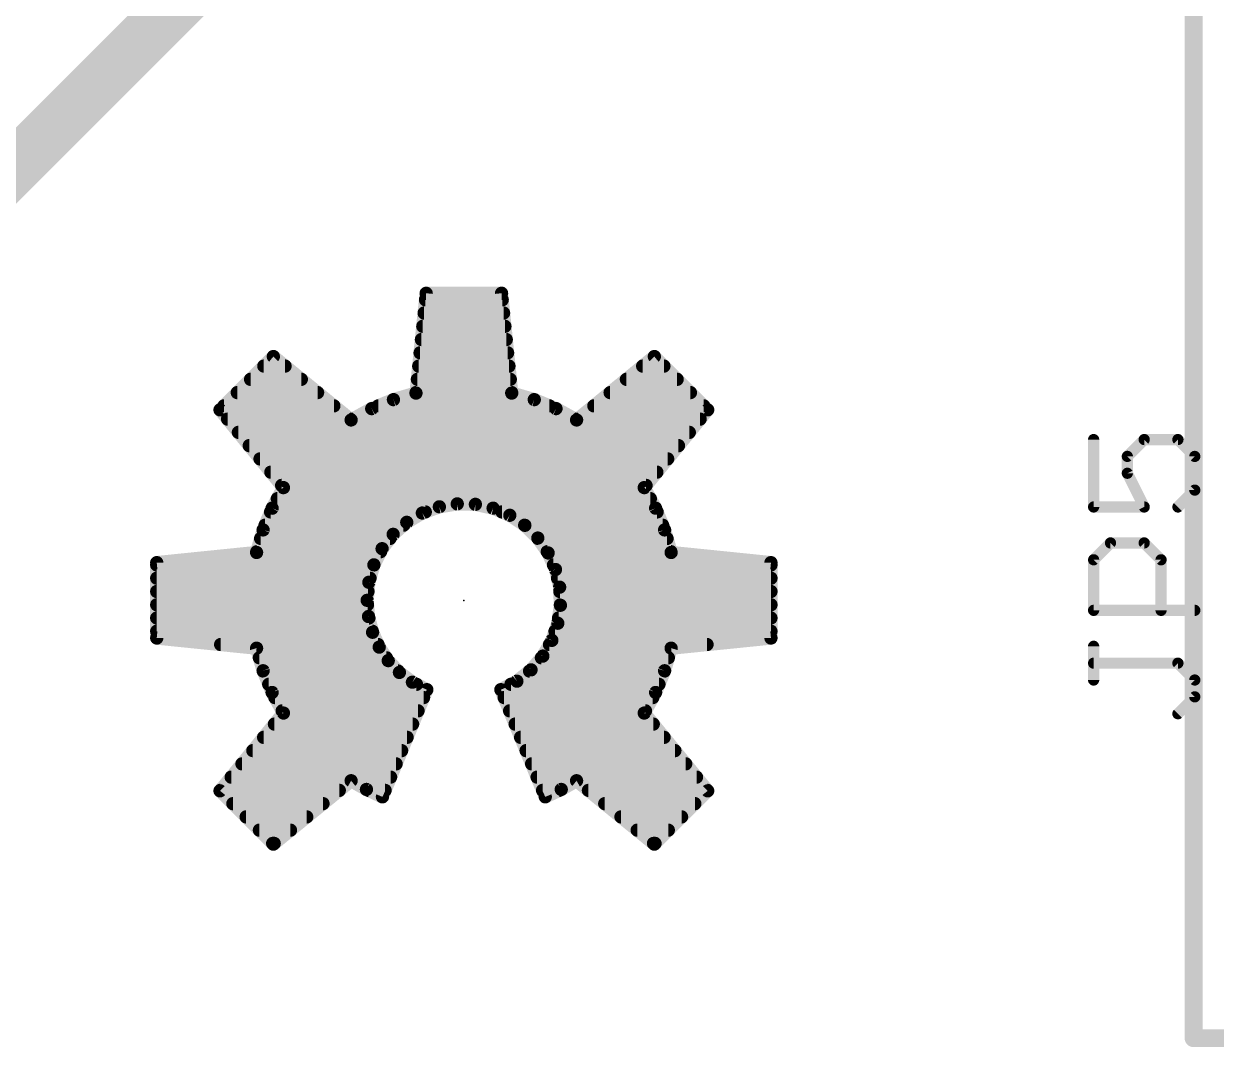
# Model space of a CAD drawing. Extents: x -27 to 84, y -12 to 86.
# Drawn here: x 10.26 to 23.75, y 1.3 to 12.87 of the extents above; entities that cross this region are included whole.
import ezdxf

# ---------------------------------------------------------------- set-up
doc = ezdxf.new("R2010")
doc.units = 0
for name, color, linetype in [('16', 132, 'CONTINUOUS'), ('21', 41, 'CONTINUOUS'), ('23', 53, 'CONTINUOUS'), ('25', 253, 'CONTINUOUS')]:
    doc.layers.add(name, color=color, linetype=linetype)

msp = doc.modelspace()

# ---------------------------------------------------------------- linework, layer by layer
at = {"layer": '16', "const_width": 0.6096}
msp.add_lwpolyline([(5.8928, 6.9863), (17.653, 18.7465)], dxfattribs=at)
at = {"layer": '21'}
for points, const_width in [([(23.495, 84.963), (23.495, 1.397)], 0.2032), ([(14.8135, 9.8239), (14.6987, 8.6946)], 0.15), ([(15.6665, 9.8239), (14.8135, 9.8239)], 0.15), ([(15.7813, 8.6946), (15.6665, 9.8239)], 0.15), ([(14.806, 9.75), (15.674, 9.75)], 0.15), ([(14.7907, 9.6), (15.6893, 9.6)], 0.15), ([(14.7755, 9.45), (15.7045, 9.45)], 0.15), ([(14.7602, 9.3), (15.7198, 9.3)], 0.15), ([(13.0852, 9.108), (12.482, 8.5048)], 0.15), ([(13.9649, 8.3907), (13.0852, 9.108)], 0.15), ([(14.745, 9.15), (15.735, 9.15)], 0.15), ([(17.3948, 9.108), (16.5151, 8.3907)], 0.15), ([(17.998, 8.5048), (17.3948, 9.108)], 0.15), ([(12.9772, 9), (13.2177, 9)], 0.15), ([(14.7297, 9), (15.7503, 9)], 0.15), ([(17.2624, 9), (17.5028, 9)], 0.15), ([(12.8272, 8.85), (13.4016, 8.85)], 0.15), ([(14.7145, 8.85), (15.7655, 8.85)], 0.15), ([(17.0784, 8.85), (17.6528, 8.85)], 0.15), ([(12.6772, 8.7), (13.5856, 8.7)], 0.15), ([(14.6987, 8.6946), (14.4434, 8.6206)], 0.15), ([(14.6993, 8.7), (15.7808, 8.7)], 0.15), ([(16.0366, 8.6206), (15.7813, 8.6946)], 0.15), ([(16.8944, 8.7), (17.8028, 8.7)], 0.15), ([(14.4434, 8.6206), (14.1978, 8.5189)], 0.15), ([(16.2822, 8.5189), (16.0366, 8.6206)], 0.15), ([(12.482, 8.5048), (13.1993, 7.6251)], 0.15), ([(12.5272, 8.55), (13.7695, 8.55)], 0.15), ([(14.1978, 8.5189), (13.9649, 8.3907)], 0.15), ([(14.2729, 8.55), (16.2071, 8.55)], 0.15), ([(16.5151, 8.3907), (16.2822, 8.5189)], 0.15), ([(16.7105, 8.55), (17.9528, 8.55)], 0.15), ([(17.2807, 7.6251), (17.998, 8.5048)], 0.15), ([(12.5675, 8.4), (13.9535, 8.4)], 0.15), ([(13.9818, 8.4), (16.4982, 8.4)], 0.15), ([(16.5265, 8.4), (17.9125, 8.4)], 0.15), ([(12.6898, 8.25), (17.7902, 8.25)], 0.15), ([(12.8121, 8.1), (17.6679, 8.1)], 0.15), ([(12.9344, 7.95), (17.5456, 7.95)], 0.15), ([(13.0567, 7.8), (17.4233, 7.8)], 0.15), ([(13.1993, 7.6251), (13.0711, 7.3922)], 0.15), ([(13.179, 7.65), (17.301, 7.65)], 0.15), ([(17.4089, 7.3922), (17.2807, 7.6251)], 0.15), ([(13.1304, 7.5), (17.3496, 7.5)], 0.15), ([(13.0711, 7.3922), (12.9694, 7.1466)], 0.15), ([(13.0536, 7.35), (14.8037, 7.35)], 0.15), ([(14.7702, 7.3378), (14.9629, 7.4081)], 0.15), ([(14.9629, 7.4081), (15.1653, 7.4412)], 0.15), ([(15.1653, 7.4412), (15.3704, 7.436)], 0.15), ([(15.3704, 7.436), (15.5708, 7.3925)], 0.15), ([(15.5708, 7.3925), (15.7597, 7.3124)], 0.15), ([(15.6711, 7.35), (17.4264, 7.35)], 0.15), ([(17.5106, 7.1466), (17.4089, 7.3922)], 0.15), ([(14.4406, 7.0966), (14.594, 7.2327)], 0.15), ([(14.594, 7.2327), (14.7702, 7.3378)], 0.15), ([(15.7597, 7.3124), (15.9302, 7.1985)], 0.15), ([(12.9694, 7.1466), (12.8954, 6.8913)], 0.15), ([(12.9915, 7.2), (14.5572, 7.2)], 0.15), ([(14.3153, 6.9342), (14.4406, 7.0966)], 0.15), ([(15.9279, 7.2), (17.4885, 7.2)], 0.15), ([(15.9302, 7.1985), (16.0765, 7.0547)], 0.15), ([(17.5846, 6.8913), (17.5106, 7.1466)], 0.15), ([(12.9414, 7.05), (14.4047, 7.05)], 0.15), ([(16.0765, 7.0547), (16.1934, 6.8861)], 0.15), ([(16.0798, 7.05), (17.5386, 7.05)], 0.15), ([(12.8954, 6.8913), (11.7661, 6.7765)], 0.15), ([(12.8979, 6.9), (14.2979, 6.9)], 0.15), ([(14.2225, 6.7513), (14.3153, 6.9342)], 0.15), ([(16.1837, 6.9), (17.5821, 6.9)], 0.15), ([(16.1934, 6.8861), (16.2767, 6.6987)], 0.15), ([(18.7139, 6.7765), (17.5846, 6.8913)], 0.15), ([(11.7661, 6.7765), (11.7661, 5.9235)], 0.15), ([(11.7661, 6.75), (14.2221, 6.75)], 0.15), ([(14.1654, 6.5542), (14.2225, 6.7513)], 0.15), ([(16.2539, 6.75), (18.7139, 6.75)], 0.15), ([(16.2767, 6.6987), (16.3236, 6.499)], 0.15), ([(18.7139, 5.9235), (18.7139, 6.7765)], 0.15), ([(11.7661, 6.6), (14.1787, 6.6)], 0.15), ([(14.1462, 6.35), (14.1654, 6.5542)], 0.15), ([(16.2999, 6.6), (18.7139, 6.6)], 0.15), ([(11.7661, 6.45), (14.1556, 6.45)], 0.15), ([(16.3236, 6.499), (16.3323, 6.294)], 0.15), ([(16.3257, 6.45), (18.7139, 6.45)], 0.15), ([(11.7661, 6.3), (14.1504, 6.3)], 0.15), ([(14.1616, 6.1668), (14.1462, 6.35)], 0.15), ([(16.3323, 6.294), (16.3027, 6.0911)], 0.15), ([(16.3321, 6.3), (18.7139, 6.3)], 0.15), ([(11.7661, 6.15), (14.166, 6.15)], 0.15), ([(14.2076, 5.9888), (14.1616, 6.1668)], 0.15), ([(16.3113, 6.15), (18.7139, 6.15)], 0.15), ([(11.7661, 6), (14.2047, 6)], 0.15), ([(16.3027, 6.0911), (16.2356, 5.8972)], 0.15), ([(16.2712, 6), (18.7139, 6)], 0.15), ([(11.7661, 5.9235), (12.8954, 5.8087)], 0.15), ([(14.2827, 5.8209), (14.2076, 5.9888)], 0.15), ([(16.2356, 5.8972), (16.1336, 5.7193)], 0.15), ([(17.5846, 5.8087), (18.7139, 5.9235)], 0.15), ([(12.4891, 5.85), (14.2697, 5.85)], 0.15), ([(12.8954, 5.8087), (12.9694, 5.5534)], 0.15), ([(14.3848, 5.668), (14.2827, 5.8209)], 0.15), ([(16.2086, 5.85), (17.9909, 5.85)], 0.15), ([(17.5106, 5.5534), (17.5846, 5.8087)], 0.15), ([(12.9269, 5.7), (14.3635, 5.7)], 0.15), ([(14.5111, 5.5344), (14.3848, 5.668)], 0.15), ([(16.1336, 5.7193), (16.0001, 5.5635)], 0.15), ([(16.1171, 5.7), (17.5531, 5.7)], 0.15), ([(12.9694, 5.5534), (13.0711, 5.3078)], 0.15), ([(12.9708, 5.55), (14.4964, 5.55)], 0.15), ([(14.658, 5.4239), (14.5111, 5.5344)], 0.15), ([(16.0001, 5.5635), (15.8399, 5.4354)], 0.15), ([(15.9832, 5.55), (17.5092, 5.55)], 0.15), ([(17.4089, 5.3078), (17.5106, 5.5534)], 0.15), ([(13.0329, 5.4), (14.7043, 5.4)], 0.15), ([(14.3191, 4.1269), (14.8214, 5.3395)], 0.15), ([(14.8214, 5.3395), (14.658, 5.4239)], 0.15), ([(15.8399, 5.4354), (15.6586, 5.3395)], 0.15), ([(15.6586, 5.3395), (16.1609, 4.1269)], 0.15), ([(15.7729, 5.4), (17.4471, 5.4)], 0.15), ([(13.0711, 5.3078), (13.1993, 5.0749)], 0.15), ([(13.1029, 5.25), (14.7843, 5.25)], 0.15), ([(15.6957, 5.25), (17.3771, 5.25)], 0.15), ([(17.2807, 5.0749), (17.4089, 5.3078)], 0.15), ([(13.1993, 5.0749), (12.482, 4.1952)], 0.15), ([(13.1855, 5.1), (14.7222, 5.1)], 0.15), ([(15.7578, 5.1), (17.2945, 5.1)], 0.15), ([(17.998, 4.1952), (17.2807, 5.0749)], 0.15), ([(13.0975, 4.95), (14.6601, 4.95)], 0.15), ([(15.8199, 4.95), (17.3825, 4.95)], 0.15), ([(12.9752, 4.8), (14.5979, 4.8)], 0.15), ([(15.8821, 4.8), (17.5049, 4.8)], 0.15), ([(12.8528, 4.65), (14.5358, 4.65)], 0.15), ([(15.9442, 4.65), (17.6272, 4.65)], 0.15), ([(12.7305, 4.5), (14.4737, 4.5)], 0.15), ([(16.0063, 4.5), (17.7495, 4.5)], 0.15), ([(12.6082, 4.35), (14.4115, 4.35)], 0.15), ([(13.0852, 3.592), (13.9649, 4.3093)], 0.15), ([(13.9649, 4.3093), (14.1382, 4.2108)], 0.15), ([(16.0685, 4.35), (17.8718, 4.35)], 0.15), ([(16.3418, 4.2108), (16.5151, 4.3093)], 0.15), ([(16.5151, 4.3093), (17.3948, 3.592)], 0.15), ([(12.482, 4.1952), (13.0852, 3.592)], 0.15), ([(12.4859, 4.2), (13.8309, 4.2)], 0.15), ([(14.1382, 4.2108), (14.3191, 4.1269)], 0.15), ([(14.1614, 4.2), (14.3494, 4.2)], 0.15), ([(16.1306, 4.2), (16.3186, 4.2)], 0.15), ([(16.1609, 4.1269), (16.3418, 4.2108)], 0.15), ([(16.6491, 4.2), (17.9941, 4.2)], 0.15), ([(17.3948, 3.592), (17.998, 4.1952)], 0.15), ([(12.6272, 4.05), (13.6469, 4.05)], 0.15), ([(16.8331, 4.05), (17.8528, 4.05)], 0.15), ([(12.7772, 3.9), (13.4629, 3.9)], 0.15), ([(17.0171, 3.9), (17.7028, 3.9)], 0.15), ([(12.9272, 3.75), (13.279, 3.75)], 0.15), ([(17.201, 3.75), (17.5528, 3.75)], 0.15), ([(13.0772, 3.6), (13.095, 3.6)], 0.15), ([(17.385, 3.6), (17.4028, 3.6)], 0.15), ([(23.495, 1.397), (78.105, 1.397)], 0.2032)]:
    msp.add_lwpolyline(points, dxfattribs=dict(at, const_width=const_width))
for points, const_width in [([(14.8135, 9.8614, 1), (14.8135, 9.7864)], 0.075), ([(14.8508, 9.8201, 1), (14.7762, 9.8277)], 0.075), ([(15.7038, 9.8277, 1), (15.6292, 9.8201)], 0.075), ([(15.6665, 9.7864, 1), (15.6665, 9.8614)], 0.075), ([(14.806, 9.7875, 1), (14.806, 9.7125)], 0.075), ([(15.674, 9.7125, 1), (15.674, 9.7875)], 0.075), ([(14.7907, 9.6375, 1), (14.7907, 9.5625)], 0.075), ([(15.6893, 9.5625, 1), (15.6893, 9.6375)], 0.075), ([(14.7755, 9.4875, 1), (14.7755, 9.4125)], 0.075), ([(15.7045, 9.4125, 1), (15.7045, 9.4875)], 0.075), ([(14.7602, 9.3375, 1), (14.7602, 9.2625)], 0.075), ([(15.7198, 9.2625, 1), (15.7198, 9.3375)], 0.075), ([(13.1089, 9.1371, 1), (13.0615, 9.0789)], 0.075), ([(13.1117, 9.0815, 1), (13.0587, 9.1345)], 0.075), ([(14.745, 9.1875, 1), (14.745, 9.1125)], 0.075), ([(15.735, 9.1125, 1), (15.735, 9.1875)], 0.075), ([(17.4213, 9.1345, 1), (17.3683, 9.0815)], 0.075), ([(17.4185, 9.0789, 1), (17.3711, 9.1371)], 0.075), ([(12.9772, 9.0375, 1), (12.9772, 8.9625)], 0.075), ([(13.2177, 8.9625, 1), (13.2177, 9.0375)], 0.075), ([(14.7297, 9.0375, 1), (14.7297, 8.9625)], 0.075), ([(15.7503, 8.9625, 1), (15.7503, 9.0375)], 0.075), ([(17.2624, 9.0375, 1), (17.2624, 8.9625)], 0.075), ([(17.5028, 8.9625, 1), (17.5028, 9.0375)], 0.075), ([(12.8272, 8.8875, 1), (12.8272, 8.8125)], 0.075), ([(13.4016, 8.8125, 1), (13.4016, 8.8875)], 0.075), ([(14.7145, 8.8875, 1), (14.7145, 8.8125)], 0.075), ([(15.7655, 8.8125, 1), (15.7655, 8.8875)], 0.075), ([(17.0784, 8.8875, 1), (17.0784, 8.8125)], 0.075), ([(17.6528, 8.8125, 1), (17.6528, 8.8875)], 0.075), ([(12.6772, 8.7375, 1), (12.6772, 8.6625)], 0.075), ([(13.5856, 8.6625, 1), (13.5856, 8.7375)], 0.075), ([(14.6993, 8.7375, 1), (14.6993, 8.6625)], 0.075), ([(14.7091, 8.6586, 1), (14.6883, 8.7306)], 0.075), ([(15.7917, 8.7306, 1), (15.7709, 8.6586)], 0.075), ([(15.7808, 8.6625, 1), (15.7808, 8.7375)], 0.075), ([(16.8944, 8.7375, 1), (16.8944, 8.6625)], 0.075), ([(17.8028, 8.6625, 1), (17.8028, 8.7375)], 0.075), ([(14.4329, 8.6566, 1), (14.4538, 8.5846)], 0.075), ([(14.4577, 8.586, 1), (14.429, 8.6552)], 0.075), ([(14.6614, 8.6984, 1), (14.736, 8.6908)], 0.075), ([(15.744, 8.6908, 1), (15.8186, 8.6984)], 0.075), ([(16.051, 8.6552, 1), (16.0223, 8.586)], 0.075), ([(16.0262, 8.5846, 1), (16.0471, 8.6566)], 0.075), ([(12.5111, 8.5285, 1), (12.4529, 8.4811)], 0.075), ([(12.4555, 8.5313, 1), (12.5085, 8.4783)], 0.075), ([(12.5272, 8.5875, 1), (12.5272, 8.5125)], 0.075), ([(13.7695, 8.5125, 1), (13.7695, 8.5875)], 0.075), ([(14.1834, 8.5535, 1), (14.2121, 8.4842)], 0.075), ([(14.2159, 8.486, 1), (14.1797, 8.5517)], 0.075), ([(14.2729, 8.5875, 1), (14.2729, 8.5125)], 0.075), ([(16.2071, 8.5125, 1), (16.2071, 8.5875)], 0.075), ([(16.3003, 8.5517, 1), (16.2641, 8.486)], 0.075), ([(16.2679, 8.4842, 1), (16.2966, 8.5535)], 0.075), ([(16.7105, 8.5875, 1), (16.7105, 8.5125)], 0.075), ([(17.9528, 8.5125, 1), (17.9528, 8.5875)], 0.075), ([(18.0271, 8.4811, 1), (17.9689, 8.5285)], 0.075), ([(17.9715, 8.4783, 1), (18.0245, 8.5313)], 0.075), ([(12.5675, 8.4375, 1), (12.5675, 8.3625)], 0.075), ([(13.9468, 8.4236, 1), (13.983, 8.3578)], 0.075), ([(13.9412, 8.3616, 1), (13.9886, 8.4198)], 0.075), ([(13.9818, 8.4375, 1), (13.9818, 8.3625)], 0.075), ([(13.9535, 8.3625, 1), (13.9535, 8.4375)], 0.075), ([(16.4914, 8.4198, 1), (16.5388, 8.3616)], 0.075), ([(16.5265, 8.4375, 1), (16.5265, 8.3625)], 0.075), ([(16.497, 8.3578, 1), (16.5332, 8.4236)], 0.075), ([(16.4982, 8.3625, 1), (16.4982, 8.4375)], 0.075), ([(17.9125, 8.3625, 1), (17.9125, 8.4375)], 0.075), ([(12.6898, 8.2875, 1), (12.6898, 8.2125)], 0.075), ([(17.7902, 8.2125, 1), (17.7902, 8.2875)], 0.075), ([(12.8121, 8.1375, 1), (12.8121, 8.0625)], 0.075), ([(17.6679, 8.0625, 1), (17.6679, 8.1375)], 0.075), ([(12.9344, 7.9875, 1), (12.9344, 7.9125)], 0.075), ([(17.5456, 7.9125, 1), (17.5456, 7.9875)], 0.075), ([(13.0567, 7.8375, 1), (13.0567, 7.7625)], 0.075), ([(17.4233, 7.7625, 1), (17.4233, 7.8375)], 0.075), ([(13.179, 7.6875, 1), (13.179, 7.6125)], 0.075), ([(13.2322, 7.607, 1), (13.1664, 7.6432)], 0.075), ([(17.3136, 7.6432, 1), (17.2478, 7.607)], 0.075), ([(17.301, 7.6125, 1), (17.301, 7.6875)], 0.075), ([(13.1304, 7.5375, 1), (13.1304, 7.4625)], 0.075), ([(13.1702, 7.6014, 1), (13.2284, 7.6488)], 0.075), ([(17.2516, 7.6488, 1), (17.3098, 7.6014)], 0.075), ([(17.3496, 7.4625, 1), (17.3496, 7.5375)], 0.075), ([(13.0536, 7.3875, 1), (13.0536, 7.3125)], 0.075), ([(13.0383, 7.4103, 1), (13.104, 7.3741)], 0.075), ([(13.1058, 7.3779, 1), (13.0365, 7.4066)], 0.075), ([(14.8037, 7.3125, 1), (14.8037, 7.3875)], 0.075), ([(14.9568, 7.4451, 1), (14.9689, 7.3711)], 0.075), ([(14.9758, 7.3729, 1), (14.95, 7.4433)], 0.075), ([(15.1663, 7.4787, 1), (15.1644, 7.4037)], 0.075), ([(15.1714, 7.4042, 1), (15.1593, 7.4782)], 0.075), ([(15.3783, 7.4726, 1), (15.3624, 7.3993)], 0.075), ([(15.3694, 7.3985, 1), (15.3713, 7.4735)], 0.075), ([(15.5855, 7.4271, 1), (15.5562, 7.358)], 0.075), ([(15.5629, 7.3559, 1), (15.5788, 7.4292)], 0.075), ([(15.6711, 7.3875, 1), (15.6711, 7.3125)], 0.075), ([(17.4435, 7.4066, 1), (17.3742, 7.3779)], 0.075), ([(17.376, 7.3741, 1), (17.4417, 7.4103)], 0.075), ([(17.4264, 7.3125, 1), (17.4264, 7.3875)], 0.075), ([(14.5748, 7.2649, 1), (14.6133, 7.2005)], 0.075), ([(14.6189, 7.2046, 1), (14.5692, 7.2607)], 0.075), ([(14.7573, 7.373, 1), (14.7831, 7.3025)], 0.075), ([(14.7894, 7.3056, 1), (14.751, 7.37)], 0.075), ([(15.7805, 7.3436, 1), (15.7388, 7.2813)], 0.075), ([(15.745, 7.2779, 1), (15.7743, 7.347)], 0.075), ([(12.9348, 7.161, 1), (13.004, 7.1323)], 0.075), ([(13.0054, 7.1362, 1), (12.9334, 7.1571)], 0.075), ([(12.9915, 7.2375, 1), (12.9915, 7.1625)], 0.075), ([(14.4157, 7.1246, 1), (14.4655, 7.0685)], 0.075), ([(14.4703, 7.0736, 1), (14.4109, 7.1195)], 0.075), ([(14.5572, 7.1625, 1), (14.5572, 7.2375)], 0.075), ([(15.9279, 7.2375, 1), (15.9279, 7.1625)], 0.075), ([(15.9565, 7.2252, 1), (15.9039, 7.1717)], 0.075), ([(15.9094, 7.1673, 1), (15.9511, 7.2297)], 0.075), ([(17.5466, 7.1571, 1), (17.4746, 7.1362)], 0.075), ([(17.476, 7.1323, 1), (17.5452, 7.161)], 0.075), ([(17.4885, 7.1625, 1), (17.4885, 7.2375)], 0.075), ([(12.9414, 7.0875, 1), (12.9414, 7.0125)], 0.075), ([(14.4047, 7.0125, 1), (14.4047, 7.0875)], 0.075), ([(16.1073, 7.076, 1), (16.0457, 7.0333)], 0.075), ([(16.0798, 7.0875, 1), (16.0798, 7.0125)], 0.075), ([(16.0502, 7.0279, 1), (16.1028, 7.0814)], 0.075), ([(17.5386, 7.0125, 1), (17.5386, 7.0875)], 0.075), ([(12.8594, 6.9017, 1), (12.9314, 6.8809)], 0.075), ([(12.8979, 6.9375, 1), (12.8979, 6.8625)], 0.075), ([(12.8992, 6.854, 1), (12.8916, 6.9286)], 0.075), ([(14.2856, 6.9571, 1), (14.345, 6.9113)], 0.075), ([(14.3487, 6.9172, 1), (14.2818, 6.9511)], 0.075), ([(14.2979, 6.8625, 1), (14.2979, 6.9375)], 0.075), ([(16.1837, 6.9375, 1), (16.1837, 6.8625)], 0.075), ([(16.2276, 6.9013, 1), (16.1591, 6.8709)], 0.075), ([(16.1625, 6.8647, 1), (16.2242, 6.9075)], 0.075), ([(17.5884, 6.9286, 1), (17.5808, 6.854)], 0.075), ([(17.5486, 6.8809, 1), (17.6206, 6.9017)], 0.075), ([(17.5821, 6.8625, 1), (17.5821, 6.9375)], 0.075), ([(11.8036, 6.7765, 1), (11.7286, 6.7765)], 0.075), ([(11.7623, 6.8138, 1), (11.7699, 6.7392)], 0.075), ([(11.7661, 6.7875, 1), (11.7661, 6.7125)], 0.075), ([(14.189, 6.7682, 1), (14.2559, 6.7343)], 0.075), ([(14.2585, 6.7408, 1), (14.1864, 6.7617)], 0.075), ([(14.2221, 6.7125, 1), (14.2221, 6.7875)], 0.075), ([(16.2539, 6.7875, 1), (16.2539, 6.7125)], 0.075), ([(16.3132, 6.7072, 1), (16.2402, 6.6901)], 0.075), ([(16.2424, 6.6834, 1), (16.311, 6.7139)], 0.075), ([(18.7514, 6.7765, 1), (18.6764, 6.7765)], 0.075), ([(18.7101, 6.7392, 1), (18.7177, 6.8138)], 0.075), ([(18.7139, 6.7125, 1), (18.7139, 6.7875)], 0.075), ([(11.7661, 6.6375, 1), (11.7661, 6.5625)], 0.075), ([(14.2028, 6.5507, 1), (14.1281, 6.5577)], 0.075), ([(14.1787, 6.5625, 1), (14.1787, 6.6375)], 0.075), ([(16.2999, 6.6375, 1), (16.2999, 6.5625)], 0.075), ([(18.7139, 6.5625, 1), (18.7139, 6.6375)], 0.075), ([(11.7661, 6.4875, 1), (11.7661, 6.4125)], 0.075), ([(14.1294, 6.5646, 1), (14.2015, 6.5438)], 0.075), ([(14.1556, 6.4125, 1), (14.1556, 6.4875)], 0.075), ([(16.361, 6.5006, 1), (16.2861, 6.4974)], 0.075), ([(16.2871, 6.4904, 1), (16.3601, 6.5075)], 0.075), ([(16.3257, 6.4875, 1), (16.3257, 6.4125)], 0.075), ([(18.7139, 6.4125, 1), (18.7139, 6.4875)], 0.075), ([(11.7661, 6.3375, 1), (11.7661, 6.2625)], 0.075), ([(14.1836, 6.3532, 1), (14.1088, 6.3468)], 0.075), ([(14.1089, 6.3535, 1), (14.1835, 6.3465)], 0.075), ([(14.1504, 6.2625, 1), (14.1504, 6.3375)], 0.075), ([(16.3321, 6.3375, 1), (16.3321, 6.2625)], 0.075), ([(16.3694, 6.2886, 1), (16.2952, 6.2995)], 0.075), ([(18.7139, 6.2625, 1), (18.7139, 6.3375)], 0.075), ([(11.7661, 6.1875, 1), (11.7661, 6.1125)], 0.075), ([(14.198, 6.1762, 1), (14.1253, 6.1574)], 0.075), ([(14.1243, 6.1636, 1), (14.199, 6.1699)], 0.075), ([(14.166, 6.1125, 1), (14.166, 6.1875)], 0.075), ([(16.3113, 6.1875, 1), (16.3113, 6.1125)], 0.075), ([(16.2949, 6.2924, 1), (16.3698, 6.2956)], 0.075), ([(18.7139, 6.1125, 1), (18.7139, 6.1875)], 0.075), ([(11.7661, 6.0375, 1), (11.7661, 5.9625)], 0.075), ([(14.2047, 5.9625, 1), (14.2047, 6.0375)], 0.075), ([(16.2712, 6.0375, 1), (16.2712, 5.9625)], 0.075), ([(16.2656, 6.0965, 1), (16.3398, 6.0857)], 0.075), ([(16.3381, 6.0788, 1), (16.2672, 6.1033)], 0.075), ([(18.7139, 5.9625, 1), (18.7139, 6.0375)], 0.075), ([(11.7699, 5.9608, 1), (11.7623, 5.8862)], 0.075), ([(11.7286, 5.9235, 1), (11.8036, 5.9235)], 0.075), ([(14.2418, 6.0041, 1), (14.1733, 5.9734)], 0.075), ([(14.1713, 5.9794, 1), (14.2439, 5.9981)], 0.075), ([(16.2002, 5.9095, 1), (16.2711, 5.885)], 0.075), ([(16.2682, 5.8786, 1), (16.2031, 5.9159)], 0.075), ([(18.6764, 5.9235, 1), (18.7514, 5.9235)], 0.075), ([(18.7177, 5.8862, 1), (18.7101, 5.9608)], 0.075), ([(12.4891, 5.8875, 1), (12.4891, 5.8125)], 0.075), ([(12.9314, 5.8191, 1), (12.8594, 5.7983)], 0.075), ([(12.8916, 5.7714, 1), (12.8992, 5.846)], 0.075), ([(14.3138, 5.8418, 1), (14.2515, 5.8001)], 0.075), ([(14.2484, 5.8056, 1), (14.3169, 5.8362)], 0.075), ([(14.2697, 5.8125, 1), (14.2697, 5.8875)], 0.075), ([(16.2086, 5.8875, 1), (16.2086, 5.8125)], 0.075), ([(17.5808, 5.846, 1), (17.5884, 5.7714)], 0.075), ([(17.6206, 5.7983, 1), (17.5486, 5.8191)], 0.075), ([(17.9909, 5.8125, 1), (17.9909, 5.8875)], 0.075), ([(12.9269, 5.7375, 1), (12.9269, 5.6625)], 0.075), ([(14.4121, 5.6938, 1), (14.3576, 5.6423)], 0.075), ([(14.3536, 5.6472, 1), (14.416, 5.6889)], 0.075), ([(14.3635, 5.6625, 1), (14.3635, 5.7375)], 0.075), ([(16.1171, 5.7375, 1), (16.1171, 5.6625)], 0.075), ([(16.1011, 5.7379, 1), (16.1661, 5.7006)], 0.075), ([(16.1621, 5.6949, 1), (16.1051, 5.7437)], 0.075), ([(17.5531, 5.6625, 1), (17.5531, 5.7375)], 0.075), ([(13.004, 5.5677, 1), (12.9348, 5.539)], 0.075), ([(12.9708, 5.5875, 1), (12.9708, 5.5125)], 0.075), ([(12.9334, 5.5429, 1), (13.0054, 5.5638)], 0.075), ([(14.5337, 5.5644, 1), (14.4886, 5.5045)], 0.075), ([(14.4839, 5.5087, 1), (14.5384, 5.5602)], 0.075), ([(14.4964, 5.5125, 1), (14.4964, 5.5875)], 0.075), ([(15.9832, 5.5875, 1), (15.9832, 5.5125)], 0.075), ([(15.9716, 5.5879, 1), (16.0286, 5.5391)], 0.075), ([(16.0235, 5.5342, 1), (15.9767, 5.5928)], 0.075), ([(17.4746, 5.5638, 1), (17.5466, 5.5429)], 0.075), ([(17.5452, 5.539, 1), (17.476, 5.5677)], 0.075), ([(17.5092, 5.5125, 1), (17.5092, 5.5875)], 0.075), ([(13.0329, 5.4375, 1), (13.0329, 5.3625)], 0.075), ([(14.6753, 5.4572, 1), (14.6408, 5.3906)], 0.075), ([(14.6355, 5.3939, 1), (14.6806, 5.4538)], 0.075), ([(14.7043, 5.3625, 1), (14.7043, 5.4375)], 0.075), ([(14.856, 5.3251, 1), (14.7868, 5.3539)], 0.075), ([(14.8042, 5.3062, 1), (14.8386, 5.3728)], 0.075), ([(15.6932, 5.3539, 1), (15.624, 5.3251)], 0.075), ([(15.6411, 5.3726, 1), (15.6761, 5.3064)], 0.075), ([(15.7729, 5.4375, 1), (15.7729, 5.3625)], 0.075), ([(15.8165, 5.4647, 1), (15.8633, 5.4061)], 0.075), ([(15.8574, 5.4023, 1), (15.8224, 5.4686)], 0.075), ([(17.4471, 5.3625, 1), (17.4471, 5.4375)], 0.075), ([(13.104, 5.3259, 1), (13.0383, 5.2897)], 0.075), ([(13.0365, 5.2934, 1), (13.1058, 5.3221)], 0.075), ([(13.1029, 5.2875, 1), (13.1029, 5.2125)], 0.075), ([(14.7843, 5.2125, 1), (14.7843, 5.2875)], 0.075), ([(15.6957, 5.2875, 1), (15.6957, 5.2125)], 0.075), ([(17.3742, 5.3221, 1), (17.4435, 5.2934)], 0.075), ([(17.4417, 5.2897, 1), (17.376, 5.3259)], 0.075), ([(17.3771, 5.2125, 1), (17.3771, 5.2875)], 0.075), ([(13.1855, 5.1375, 1), (13.1855, 5.0625)], 0.075), ([(13.1664, 5.0568, 1), (13.2322, 5.093)], 0.075), ([(13.2284, 5.0512, 1), (13.1702, 5.0986)], 0.075), ([(14.7222, 5.0625, 1), (14.7222, 5.1375)], 0.075), ([(15.7578, 5.1375, 1), (15.7578, 5.0625)], 0.075), ([(17.2478, 5.093, 1), (17.3136, 5.0568)], 0.075), ([(17.3098, 5.0986, 1), (17.2516, 5.0512)], 0.075), ([(17.2945, 5.0625, 1), (17.2945, 5.1375)], 0.075), ([(13.0975, 4.9875, 1), (13.0975, 4.9125)], 0.075), ([(14.6601, 4.9125, 1), (14.6601, 4.9875)], 0.075), ([(15.8199, 4.9875, 1), (15.8199, 4.9125)], 0.075), ([(17.3825, 4.9125, 1), (17.3825, 4.9875)], 0.075), ([(12.9752, 4.8375, 1), (12.9752, 4.7625)], 0.075), ([(14.5979, 4.7625, 1), (14.5979, 4.8375)], 0.075), ([(15.8821, 4.8375, 1), (15.8821, 4.7625)], 0.075), ([(17.5049, 4.7625, 1), (17.5049, 4.8375)], 0.075), ([(12.8528, 4.6875, 1), (12.8528, 4.6125)], 0.075), ([(14.5358, 4.6125, 1), (14.5358, 4.6875)], 0.075), ([(15.9442, 4.6875, 1), (15.9442, 4.6125)], 0.075), ([(17.6272, 4.6125, 1), (17.6272, 4.6875)], 0.075), ([(12.7305, 4.5375, 1), (12.7305, 4.4625)], 0.075), ([(14.4737, 4.4625, 1), (14.4737, 4.5375)], 0.075), ([(16.0063, 4.5375, 1), (16.0063, 4.4625)], 0.075), ([(17.7495, 4.4625, 1), (17.7495, 4.5375)], 0.075), ([(12.6082, 4.3875, 1), (12.6082, 4.3125)], 0.075), ([(13.9834, 4.3419, 1), (13.9464, 4.2767)], 0.075), ([(13.9886, 4.2802, 1), (13.9412, 4.3384)], 0.075), ([(14.4115, 4.3125, 1), (14.4115, 4.3875)], 0.075), ([(16.0685, 4.3875, 1), (16.0685, 4.3125)], 0.075), ([(16.5388, 4.3384, 1), (16.4914, 4.2802)], 0.075), ([(16.5336, 4.2767, 1), (16.4966, 4.3419)], 0.075), ([(17.8718, 4.3125, 1), (17.8718, 4.3875)], 0.075), ([(12.5085, 4.2217, 1), (12.4555, 4.1687)], 0.075), ([(12.4529, 4.2189, 1), (12.5111, 4.1715)], 0.075), ([(12.4859, 4.2375, 1), (12.4859, 4.1625)], 0.075), ([(13.8309, 4.1625, 1), (13.8309, 4.2375)], 0.075), ([(14.154, 4.2448, 1), (14.1224, 4.1767)], 0.075), ([(14.1197, 4.1782, 1), (14.1568, 4.2434)], 0.075), ([(14.1614, 4.2375, 1), (14.1614, 4.1625)], 0.075), ([(14.3033, 4.0929, 1), (14.3349, 4.1609)], 0.075), ([(14.3494, 4.1625, 1), (14.3494, 4.2375)], 0.075), ([(16.1306, 4.2375, 1), (16.1306, 4.1625)], 0.075), ([(16.1451, 4.1609, 1), (16.1767, 4.0929)], 0.075), ([(16.3232, 4.2434, 1), (16.3603, 4.1782)], 0.075), ([(16.3186, 4.1625, 1), (16.3186, 4.2375)], 0.075), ([(16.3576, 4.1767, 1), (16.326, 4.2448)], 0.075), ([(16.6491, 4.2375, 1), (16.6491, 4.1625)], 0.075), ([(17.9689, 4.1715, 1), (18.0271, 4.2189)], 0.075), ([(18.0245, 4.1687, 1), (17.9715, 4.2217)], 0.075), ([(17.9941, 4.1625, 1), (17.9941, 4.2375)], 0.075), ([(12.6272, 4.0875, 1), (12.6272, 4.0125)], 0.075), ([(13.6469, 4.0125, 1), (13.6469, 4.0875)], 0.075), ([(14.2845, 4.1413, 1), (14.3537, 4.1125)], 0.075), ([(16.1263, 4.1125, 1), (16.1955, 4.1413)], 0.075), ([(16.8331, 4.0875, 1), (16.8331, 4.0125)], 0.075), ([(17.8528, 4.0125, 1), (17.8528, 4.0875)], 0.075), ([(12.7772, 3.9375, 1), (12.7772, 3.8625)], 0.075), ([(13.4629, 3.8625, 1), (13.4629, 3.9375)], 0.075), ([(17.0171, 3.9375, 1), (17.0171, 3.8625)], 0.075), ([(17.7028, 3.8625, 1), (17.7028, 3.9375)], 0.075), ([(12.9272, 3.7875, 1), (12.9272, 3.7125)], 0.075), ([(13.279, 3.7125, 1), (13.279, 3.7875)], 0.075), ([(17.201, 3.7875, 1), (17.201, 3.7125)], 0.075), ([(17.5528, 3.7125, 1), (17.5528, 3.7875)], 0.075), ([(13.0772, 3.6375, 1), (13.0772, 3.5625)], 0.075), ([(13.0615, 3.6211, 1), (13.1089, 3.5629)], 0.075), ([(13.0587, 3.5655, 1), (13.1117, 3.6185)], 0.075), ([(13.095, 3.5625, 1), (13.095, 3.6375)], 0.075), ([(17.385, 3.6375, 1), (17.385, 3.5625)], 0.075), ([(17.3683, 3.6185, 1), (17.4213, 3.5655)], 0.075), ([(17.3711, 3.5629, 1), (17.4185, 3.6211)], 0.075), ([(17.4028, 3.5625, 1), (17.4028, 3.6375)], 0.075), ([(23.495, 1.4478, 1), (23.495, 1.3462)], 0.1016), ([(23.4442, 1.397, 1), (23.5458, 1.397)], 0.1016)]:
    msp.add_lwpolyline(points, format="xyb", dxfattribs=dict(at, const_width=const_width))
at = {"layer": '23'}
msp.add_point((15.24, 6.35), dxfattribs=at)
at = {"layer": '25', "const_width": 0.127}
for points in [[(22.3637, 8.1687), (22.3637, 7.4061)], [(22.7451, 7.9781), (22.9357, 8.1687)], [(22.9357, 8.1687), (23.317, 8.1687)], [(23.317, 8.1687), (23.5077, 7.9781)], [(22.7451, 7.7874), (22.7451, 7.9781)], [(23.5077, 7.9781), (23.5077, 7.5968)], [(22.9357, 7.4061), (22.7451, 7.7874)], [(23.5077, 7.5968), (23.317, 7.4061)], [(22.3637, 7.4061), (22.9357, 7.4061)], [(22.3637, 6.8087), (22.5544, 6.9993)], [(22.5544, 6.9993), (22.9357, 6.9993)], [(22.9357, 6.9993), (23.1264, 6.8087)], [(22.3637, 6.2367), (22.3637, 6.8087)], [(23.1264, 6.8087), (23.1264, 6.2367)], [(23.5077, 6.2367), (22.3637, 6.2367)], [(22.3637, 5.4486), (22.3637, 5.83)], [(23.317, 5.6393), (22.3637, 5.6393)], [(23.5077, 5.4486), (23.317, 5.6393)], [(23.5077, 5.258), (23.5077, 5.4486)], [(23.317, 5.0673), (23.5077, 5.258)]]:
    msp.add_lwpolyline(points, dxfattribs=at)
at = {"layer": '25', "const_width": 0.0635}
for points in [[(22.3955, 8.1687, 1), (22.332, 8.1687)], [(22.9357, 8.2005, 1), (22.9357, 8.137)], [(22.9582, 8.1463, 1), (22.9133, 8.1912)], [(23.3395, 8.1912, 1), (23.2946, 8.1463)], [(23.317, 8.137, 1), (23.317, 8.2005)], [(22.7768, 7.9781, 1), (22.7133, 7.9781)], [(22.7226, 8.0005, 1), (22.7675, 7.9556)], [(23.5394, 7.9781, 1), (23.476, 7.9781)], [(23.4852, 7.9556, 1), (23.5302, 8.0005)], [(22.7734, 7.8016, 1), (22.7167, 7.7732)], [(22.7133, 7.7874, 1), (22.7768, 7.7874)], [(23.476, 7.5968, 1), (23.5394, 7.5968)], [(23.5302, 7.5743, 1), (23.4852, 7.6192)], [(22.3637, 7.4378, 1), (22.3637, 7.3743)], [(22.332, 7.4061, 1), (22.3955, 7.4061)], [(22.9073, 7.3919, 1), (22.9641, 7.4203)], [(22.9357, 7.3743, 1), (22.9357, 7.4378)], [(23.2946, 7.4285, 1), (23.3395, 7.3836)], [(22.5544, 7.0311, 1), (22.5544, 6.9676)], [(22.5768, 6.9769, 1), (22.5319, 7.0218)], [(22.9582, 7.0218, 1), (22.9133, 6.9769)], [(22.9357, 6.9676, 1), (22.9357, 7.0311)], [(22.3955, 6.8087, 1), (22.332, 6.8087)], [(22.3413, 6.8311, 1), (22.3862, 6.7862)], [(23.1581, 6.8087, 1), (23.0946, 6.8087)], [(23.1039, 6.7862, 1), (23.1488, 6.8311)], [(22.3637, 6.2684, 1), (22.3637, 6.2049)], [(22.332, 6.2367, 1), (22.3955, 6.2367)], [(23.0946, 6.2367, 1), (23.1581, 6.2367)], [(23.5077, 6.2049, 1), (23.5077, 6.2684)], [(22.3955, 5.83, 1), (22.332, 5.83)], [(22.3637, 5.671, 1), (22.3637, 5.6075)], [(23.3395, 5.6617, 1), (23.2946, 5.6168)], [(23.317, 5.6075, 1), (23.317, 5.671)], [(22.332, 5.4486, 1), (22.3955, 5.4486)], [(23.5394, 5.4486, 1), (23.476, 5.4486)], [(23.4852, 5.4262, 1), (23.5302, 5.4711)], [(23.476, 5.258, 1), (23.5394, 5.258)], [(23.5302, 5.2355, 1), (23.4852, 5.2804)], [(23.2946, 5.0898, 1), (23.3395, 5.0448)]]:
    msp.add_lwpolyline(points, format="xyb", dxfattribs=at)

doc.saveas('drawing.dxf')
